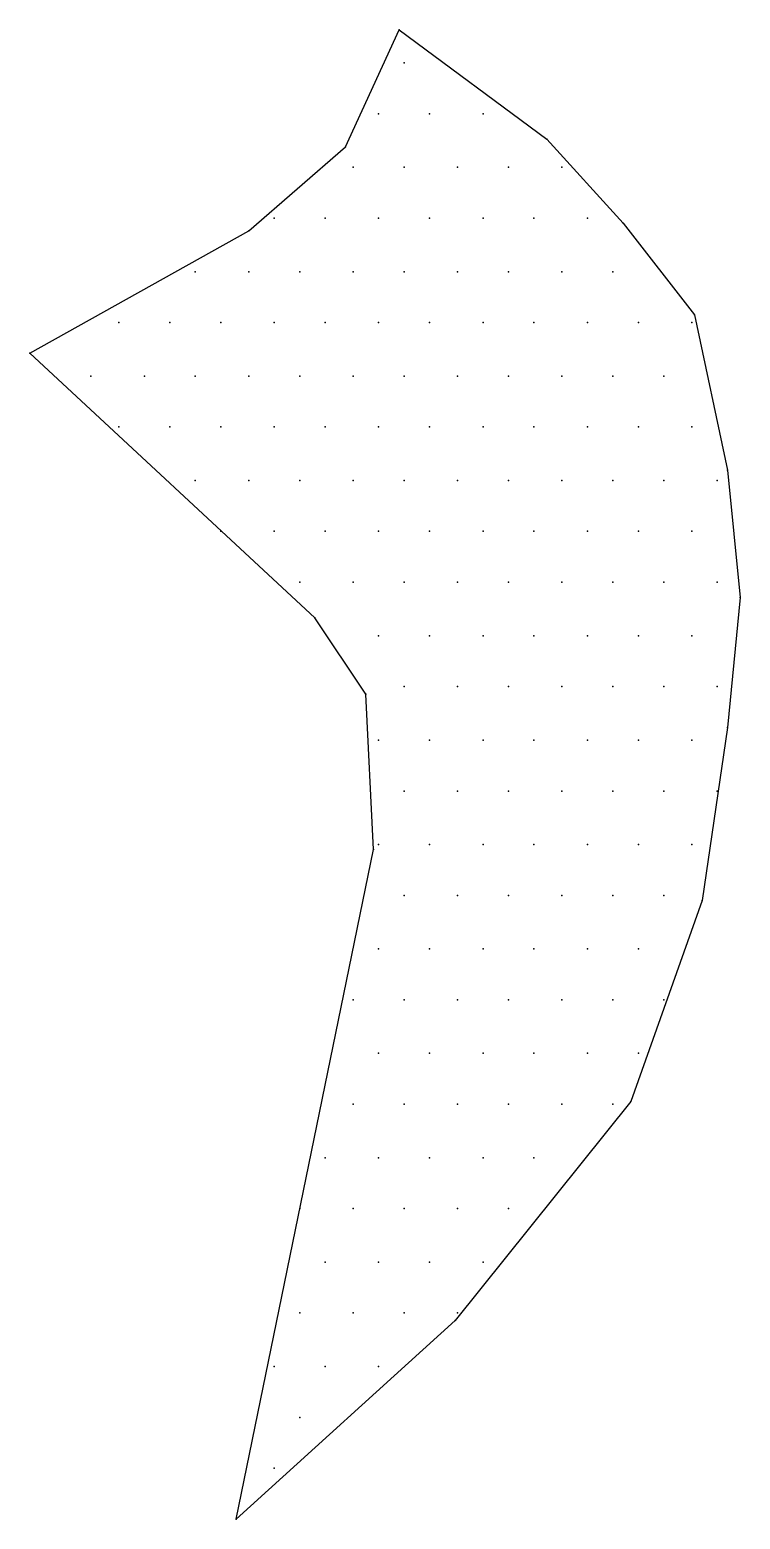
# Model space of a CAD drawing. Extents: x 180421 to 182279, y 668879 to 669787.
# Drawn here: x 180596.071 to 180597.543, y 669598.109 to 669601.196 of the extents above; entities that cross this region are included whole.
import ezdxf

# ---------------------------------------------------------------- set-up
doc = ezdxf.new("R2010")
doc.units = 0
doc.header["$LTSCALE"] = 2.5
doc.header["$MEASUREMENT"] = 0
doc.layers.get('0').update_dxf_attribs({"linetype": 'CONTINUOUS'})
doc.layers.add('KOTERET', color=1, linetype='CONTINUOUS')

# ---------------------------------------------------------------- blocks, each defined once
blk = doc.blocks.new('elipsa')
at = {"layer": 'KOTERET', "color": 2, "linetype": 'Continuous'}
for points in [[(-4.988, -13.7909), (-4.8771, -13.5481)], [(-4.8771, -13.5481), (-4.571, -13.7751)], [(-4.8666, -13.6168), (-4.8666, -13.6168)], [(-4.9193, -13.7223), (-4.9193, -13.7223)], [(-4.8138, -13.7223), (-4.8138, -13.7223)], [(-4.7029, -13.7223), (-4.7029, -13.7223)], [(-5.1885, -13.9651), (-4.988, -13.7909)], [(-4.571, -13.7751), (-4.4126, -13.9493)], [(-4.9721, -13.8332), (-4.9721, -13.8332)], [(-4.8666, -13.8332), (-4.8666, -13.8332)], [(-4.7557, -13.8332), (-4.7557, -13.8332)], [(-4.6501, -13.8332), (-4.6501, -13.8332)], [(-4.5393, -13.8332), (-4.5393, -13.8332)], [(-5.1357, -13.9387), (-5.1357, -13.9387)], [(-5.0302, -13.9387), (-5.0302, -13.9387)], [(-4.9193, -13.9387), (-4.9193, -13.9387)], [(-4.8138, -13.9387), (-4.8138, -13.9387)], [(-4.7029, -13.9387), (-4.7029, -13.9387)], [(-4.5974, -13.9387), (-4.5974, -13.9387)], [(-4.4865, -13.9387), (-4.4865, -13.9387)], [(-4.4126, -13.9493), (-4.2648, -14.1393)], [(-5.6424, -14.2185), (-5.1885, -13.9651)], [(-5.2994, -14.0496), (-5.2994, -14.0496)], [(-5.1885, -14.0496), (-5.1885, -14.0496)], [(-5.083, -14.0496), (-5.083, -14.0496)], [(-4.9721, -14.0496), (-4.9721, -14.0496)], [(-4.8666, -14.0496), (-4.8666, -14.0496)], [(-4.7557, -14.0496), (-4.7557, -14.0496)], [(-4.6501, -14.0496), (-4.6501, -14.0496)], [(-4.5393, -14.0496), (-4.5393, -14.0496)], [(-4.4337, -14.0496), (-4.4337, -14.0496)], [(-4.2648, -14.1393), (-4.1962, -14.4613)], [(-5.4577, -14.1551), (-5.4577, -14.1551)], [(-5.3521, -14.1551), (-5.3521, -14.1551)], [(-5.2466, -14.1551), (-5.2466, -14.1551)], [(-5.1357, -14.1551), (-5.1357, -14.1551)], [(-5.0302, -14.1551), (-5.0302, -14.1551)], [(-4.9193, -14.1551), (-4.9193, -14.1551)], [(-4.8138, -14.1551), (-4.8138, -14.1551)], [(-4.7029, -14.1551), (-4.7029, -14.1551)], [(-4.5974, -14.1551), (-4.5974, -14.1551)], [(-4.4865, -14.1551), (-4.4865, -14.1551)], [(-4.381, -14.1551), (-4.381, -14.1551)], [(-4.2701, -14.1551), (-4.2701, -14.1551)], [(-5.0513, -14.7674), (-5.6424, -14.2185)], [(-5.5158, -14.266), (-5.5158, -14.266)], [(-5.4049, -14.266), (-5.4049, -14.266)], [(-5.2994, -14.266), (-5.2994, -14.266)], [(-5.1885, -14.266), (-5.1885, -14.266)], [(-5.083, -14.266), (-5.083, -14.266)], [(-4.9721, -14.266), (-4.9721, -14.266)], [(-4.8666, -14.266), (-4.8666, -14.266)], [(-4.7557, -14.266), (-4.7557, -14.266)], [(-4.6501, -14.266), (-4.6501, -14.266)], [(-4.5393, -14.266), (-4.5393, -14.266)], [(-4.4337, -14.266), (-4.4337, -14.266)], [(-4.3282, -14.266), (-4.3282, -14.266)], [(-5.4577, -14.3715), (-5.4577, -14.3715)], [(-5.3521, -14.3715), (-5.3521, -14.3715)], [(-5.2466, -14.3715), (-5.2466, -14.3715)], [(-5.1357, -14.3715), (-5.1357, -14.3715)], [(-5.0302, -14.3715), (-5.0302, -14.3715)], [(-4.9193, -14.3715), (-4.9193, -14.3715)], [(-4.8138, -14.3715), (-4.8138, -14.3715)], [(-4.7029, -14.3715), (-4.7029, -14.3715)], [(-4.5974, -14.3715), (-4.5974, -14.3715)], [(-4.4865, -14.3715), (-4.4865, -14.3715)], [(-4.381, -14.3715), (-4.381, -14.3715)], [(-4.2701, -14.3715), (-4.2701, -14.3715)], [(-4.1962, -14.4613), (-4.1698, -14.7252)], [(-5.2994, -14.4824), (-5.2994, -14.4824)], [(-5.1885, -14.4824), (-5.1885, -14.4824)], [(-5.083, -14.4824), (-5.083, -14.4824)], [(-4.9721, -14.4824), (-4.9721, -14.4824)], [(-4.8666, -14.4824), (-4.8666, -14.4824)], [(-4.7557, -14.4824), (-4.7557, -14.4824)], [(-4.6501, -14.4824), (-4.6501, -14.4824)], [(-4.5393, -14.4824), (-4.5393, -14.4824)], [(-4.4337, -14.4824), (-4.4337, -14.4824)], [(-4.3282, -14.4824), (-4.3282, -14.4824)], [(-4.2173, -14.4824), (-4.2173, -14.4824)], [(-5.2466, -14.5879), (-5.2466, -14.5879)], [(-5.1357, -14.5879), (-5.1357, -14.5879)], [(-5.0302, -14.5879), (-5.0302, -14.5879)], [(-4.9193, -14.5879), (-4.9193, -14.5879)], [(-4.8138, -14.5879), (-4.8138, -14.5879)], [(-4.7029, -14.5879), (-4.7029, -14.5879)], [(-4.5974, -14.5879), (-4.5974, -14.5879)], [(-4.4865, -14.5879), (-4.4865, -14.5879)], [(-4.381, -14.5879), (-4.381, -14.5879)], [(-4.2701, -14.5879), (-4.2701, -14.5879)], [(-5.083, -14.6935), (-5.083, -14.6935)], [(-4.9721, -14.6935), (-4.9721, -14.6935)], [(-4.8666, -14.6935), (-4.8666, -14.6935)], [(-4.7557, -14.6935), (-4.7557, -14.6935)], [(-4.6501, -14.6935), (-4.6501, -14.6935)], [(-4.5393, -14.6935), (-4.5393, -14.6935)], [(-4.4337, -14.6935), (-4.4337, -14.6935)], [(-4.3282, -14.6935), (-4.3282, -14.6935)], [(-4.2173, -14.6935), (-4.2173, -14.6935)], [(-4.1698, -14.7252), (-4.1962, -14.9944)], [(-4.9457, -14.9257), (-5.0513, -14.7674)], [(-4.9193, -14.8043), (-4.9193, -14.8043)], [(-4.8138, -14.8043), (-4.8138, -14.8043)], [(-4.7029, -14.8043), (-4.7029, -14.8043)], [(-4.5974, -14.8043), (-4.5974, -14.8043)], [(-4.4865, -14.8043), (-4.4865, -14.8043)], [(-4.381, -14.8043), (-4.381, -14.8043)], [(-4.2701, -14.8043), (-4.2701, -14.8043)], [(-4.8666, -14.9099), (-4.8666, -14.9099)], [(-4.7557, -14.9099), (-4.7557, -14.9099)], [(-4.6501, -14.9099), (-4.6501, -14.9099)], [(-4.5393, -14.9099), (-4.5393, -14.9099)], [(-4.4337, -14.9099), (-4.4337, -14.9099)], [(-4.3282, -14.9099), (-4.3282, -14.9099)], [(-4.2173, -14.9099), (-4.2173, -14.9099)], [(-4.9299, -15.2477), (-4.9457, -14.9257)], [(-4.1962, -14.9944), (-4.249, -15.3533)], [(-4.9193, -15.0207), (-4.9193, -15.0207)], [(-4.8138, -15.0207), (-4.8138, -15.0207)], [(-4.7029, -15.0207), (-4.7029, -15.0207)], [(-4.5974, -15.0207), (-4.5974, -15.0207)], [(-4.4865, -15.0207), (-4.4865, -15.0207)], [(-4.381, -15.0207), (-4.381, -15.0207)], [(-4.2701, -15.0207), (-4.2701, -15.0207)], [(-4.8666, -15.1263), (-4.8666, -15.1263)], [(-4.7557, -15.1263), (-4.7557, -15.1263)], [(-4.6501, -15.1263), (-4.6501, -15.1263)], [(-4.5393, -15.1263), (-4.5393, -15.1263)], [(-4.4337, -15.1263), (-4.4337, -15.1263)], [(-4.3282, -15.1263), (-4.3282, -15.1263)], [(-4.2173, -15.1263), (-4.2173, -15.1263)], [(-5.2149, -16.6359), (-4.9299, -15.2477)], [(-4.9193, -15.2372), (-4.9193, -15.2372)], [(-4.8138, -15.2372), (-4.8138, -15.2372)], [(-4.7029, -15.2372), (-4.7029, -15.2372)], [(-4.5974, -15.2372), (-4.5974, -15.2372)], [(-4.4865, -15.2372), (-4.4865, -15.2372)], [(-4.381, -15.2372), (-4.381, -15.2372)], [(-4.2701, -15.2372), (-4.2701, -15.2372)], [(-4.8666, -15.3427), (-4.8666, -15.3427)], [(-4.7557, -15.3427), (-4.7557, -15.3427)], [(-4.6501, -15.3427), (-4.6501, -15.3427)], [(-4.5393, -15.3427), (-4.5393, -15.3427)], [(-4.4337, -15.3427), (-4.4337, -15.3427)], [(-4.3282, -15.3427), (-4.3282, -15.3427)], [(-4.249, -15.3533), (-4.3968, -15.7702)], [(-4.9193, -15.4536), (-4.9193, -15.4536)], [(-4.8138, -15.4536), (-4.8138, -15.4536)], [(-4.7029, -15.4536), (-4.7029, -15.4536)], [(-4.5974, -15.4536), (-4.5974, -15.4536)], [(-4.4865, -15.4536), (-4.4865, -15.4536)], [(-4.381, -15.4536), (-4.381, -15.4536)], [(-4.9721, -15.5591), (-4.9721, -15.5591)], [(-4.8666, -15.5591), (-4.8666, -15.5591)], [(-4.7557, -15.5591), (-4.7557, -15.5591)], [(-4.6501, -15.5591), (-4.6501, -15.5591)], [(-4.5393, -15.5591), (-4.5393, -15.5591)], [(-4.4337, -15.5591), (-4.4337, -15.5591)], [(-4.3282, -15.5591), (-4.3282, -15.5591)], [(-4.9193, -15.67), (-4.9193, -15.67)], [(-4.8138, -15.67), (-4.8138, -15.67)], [(-4.7029, -15.67), (-4.7029, -15.67)], [(-4.5974, -15.67), (-4.5974, -15.67)], [(-4.4865, -15.67), (-4.4865, -15.67)], [(-4.381, -15.67), (-4.381, -15.67)], [(-4.9721, -15.7755), (-4.9721, -15.7755)], [(-4.8666, -15.7755), (-4.8666, -15.7755)], [(-4.3968, -15.7702), (-4.761, -16.2242)], [(-4.7557, -15.7755), (-4.7557, -15.7755)], [(-4.6501, -15.7755), (-4.6501, -15.7755)], [(-4.5393, -15.7755), (-4.5393, -15.7755)], [(-4.4337, -15.7755), (-4.4337, -15.7755)], [(-5.0302, -15.8864), (-5.0302, -15.8864)], [(-4.9193, -15.8864), (-4.9193, -15.8864)], [(-4.8138, -15.8864), (-4.8138, -15.8864)], [(-4.7029, -15.8864), (-4.7029, -15.8864)], [(-4.5974, -15.8864), (-4.5974, -15.8864)], [(-5.083, -15.9919), (-5.083, -15.9919)], [(-4.9721, -15.9919), (-4.9721, -15.9919)], [(-4.8666, -15.9919), (-4.8666, -15.9919)], [(-4.7557, -15.9919), (-4.7557, -15.9919)], [(-4.6501, -15.9919), (-4.6501, -15.9919)], [(-5.0302, -16.1028), (-5.0302, -16.1028)], [(-4.9193, -16.1028), (-4.9193, -16.1028)], [(-4.8138, -16.1028), (-4.8138, -16.1028)], [(-4.7029, -16.1028), (-4.7029, -16.1028)], [(-5.083, -16.2083), (-5.083, -16.2083)], [(-4.9721, -16.2083), (-4.9721, -16.2083)], [(-4.8666, -16.2083), (-4.8666, -16.2083)], [(-4.7557, -16.2083), (-4.7557, -16.2083)], [(-4.761, -16.2242), (-5.2149, -16.6359)], [(-5.1357, -16.3192), (-5.1357, -16.3192)], [(-5.0302, -16.3192), (-5.0302, -16.3192)], [(-4.9193, -16.3192), (-4.9193, -16.3192)], [(-5.083, -16.4247), (-5.083, -16.4247)], [(-5.1357, -16.5303), (-5.1357, -16.5303)]]:
    blk.add_lwpolyline(points, dxfattribs=at)
at = {"layer": 'KOTERET', "color": 1}
for p in [(-4.8771, -13.5481), (-4.8771, -13.5481), (-4.8666, -13.6168), (-4.8666, -13.6168), (-4.9193, -13.7223), (-4.9193, -13.7223), (-4.8138, -13.7223), (-4.8138, -13.7223), (-4.7029, -13.7223), (-4.7029, -13.7223), (-4.988, -13.7909), (-4.988, -13.7909), (-4.571, -13.7751), (-4.571, -13.7751), (-4.9721, -13.8332), (-4.9721, -13.8332), (-4.8666, -13.8332), (-4.8666, -13.8332), (-4.7557, -13.8332), (-4.7557, -13.8332), (-4.6501, -13.8332), (-4.6501, -13.8332), (-4.5393, -13.8332), (-4.5393, -13.8332), (-5.1357, -13.9387), (-5.1357, -13.9387), (-5.0302, -13.9387), (-5.0302, -13.9387), (-4.9193, -13.9387), (-4.9193, -13.9387), (-4.8138, -13.9387), (-4.8138, -13.9387), (-4.7029, -13.9387), (-4.7029, -13.9387), (-4.5974, -13.9387), (-4.5974, -13.9387), (-4.4865, -13.9387), (-4.4865, -13.9387), (-4.4126, -13.9493), (-4.4126, -13.9493), (-5.1885, -13.9651), (-5.1885, -13.9651), (-5.2994, -14.0496), (-5.2994, -14.0496), (-5.1885, -14.0496), (-5.1885, -14.0496), (-5.083, -14.0496), (-5.083, -14.0496), (-4.9721, -14.0496), (-4.9721, -14.0496), (-4.8666, -14.0496), (-4.8666, -14.0496), (-4.7557, -14.0496), (-4.7557, -14.0496), (-4.6501, -14.0496), (-4.6501, -14.0496), (-4.5393, -14.0496), (-4.5393, -14.0496), (-4.4337, -14.0496), (-4.4337, -14.0496), (-4.2648, -14.1393), (-4.2648, -14.1393), (-5.4577, -14.1551), (-5.4577, -14.1551), (-5.3521, -14.1551), (-5.3521, -14.1551), (-5.2466, -14.1551), (-5.2466, -14.1551), (-5.1357, -14.1551), (-5.1357, -14.1551), (-5.0302, -14.1551), (-5.0302, -14.1551), (-4.9193, -14.1551), (-4.9193, -14.1551), (-4.8138, -14.1551), (-4.8138, -14.1551), (-4.7029, -14.1551), (-4.7029, -14.1551), (-4.5974, -14.1551), (-4.5974, -14.1551), (-4.4865, -14.1551), (-4.4865, -14.1551), (-4.381, -14.1551), (-4.381, -14.1551), (-4.2701, -14.1551), (-4.2701, -14.1551), (-5.6424, -14.2185), (-5.6424, -14.2185), (-5.5158, -14.266), (-5.5158, -14.266), (-5.4049, -14.266), (-5.4049, -14.266), (-5.2994, -14.266), (-5.2994, -14.266), (-5.1885, -14.266), (-5.1885, -14.266), (-5.083, -14.266), (-5.083, -14.266), (-4.9721, -14.266), (-4.9721, -14.266), (-4.8666, -14.266), (-4.8666, -14.266), (-4.7557, -14.266), (-4.7557, -14.266), (-4.6501, -14.266), (-4.6501, -14.266), (-4.5393, -14.266), (-4.5393, -14.266), (-4.4337, -14.266), (-4.4337, -14.266), (-4.3282, -14.266), (-4.3282, -14.266), (-5.4577, -14.3715), (-5.4577, -14.3715), (-5.3521, -14.3715), (-5.3521, -14.3715), (-5.2466, -14.3715), (-5.2466, -14.3715), (-5.1357, -14.3715), (-5.1357, -14.3715), (-5.0302, -14.3715), (-5.0302, -14.3715), (-4.9193, -14.3715), (-4.9193, -14.3715), (-4.8138, -14.3715), (-4.8138, -14.3715), (-4.7029, -14.3715), (-4.7029, -14.3715), (-4.5974, -14.3715), (-4.5974, -14.3715), (-4.4865, -14.3715), (-4.4865, -14.3715), (-4.381, -14.3715), (-4.381, -14.3715), (-4.2701, -14.3715), (-4.2701, -14.3715), (-4.1962, -14.4613), (-4.1962, -14.4613), (-5.2994, -14.4824), (-5.2994, -14.4824), (-5.1885, -14.4824), (-5.1885, -14.4824), (-5.083, -14.4824), (-5.083, -14.4824), (-4.9721, -14.4824), (-4.9721, -14.4824), (-4.8666, -14.4824), (-4.8666, -14.4824), (-4.7557, -14.4824), (-4.7557, -14.4824), (-4.6501, -14.4824), (-4.6501, -14.4824), (-4.5393, -14.4824), (-4.5393, -14.4824), (-4.4337, -14.4824), (-4.4337, -14.4824), (-4.3282, -14.4824), (-4.3282, -14.4824), (-4.2173, -14.4824), (-4.2173, -14.4824), (-5.2466, -14.5879), (-5.2466, -14.5879), (-5.1357, -14.5879), (-5.1357, -14.5879), (-5.0302, -14.5879), (-5.0302, -14.5879), (-4.9193, -14.5879), (-4.9193, -14.5879), (-4.8138, -14.5879), (-4.8138, -14.5879), (-4.7029, -14.5879), (-4.7029, -14.5879), (-4.5974, -14.5879), (-4.5974, -14.5879), (-4.4865, -14.5879), (-4.4865, -14.5879), (-4.381, -14.5879), (-4.381, -14.5879), (-4.2701, -14.5879), (-4.2701, -14.5879), (-5.083, -14.6935), (-5.083, -14.6935), (-4.9721, -14.6935), (-4.9721, -14.6935), (-4.8666, -14.6935), (-4.8666, -14.6935), (-4.7557, -14.6935), (-4.7557, -14.6935), (-4.6501, -14.6935), (-4.6501, -14.6935), (-4.5393, -14.6935), (-4.5393, -14.6935), (-4.4337, -14.6935), (-4.4337, -14.6935), (-4.3282, -14.6935), (-4.3282, -14.6935), (-4.2173, -14.6935), (-4.2173, -14.6935), (-4.1698, -14.7252), (-4.1698, -14.7252), (-5.0513, -14.7674), (-5.0513, -14.7674), (-4.9193, -14.8043), (-4.9193, -14.8043), (-4.8138, -14.8043), (-4.8138, -14.8043), (-4.7029, -14.8043), (-4.7029, -14.8043), (-4.5974, -14.8043), (-4.5974, -14.8043), (-4.4865, -14.8043), (-4.4865, -14.8043), (-4.381, -14.8043), (-4.381, -14.8043), (-4.2701, -14.8043), (-4.2701, -14.8043), (-4.8666, -14.9099), (-4.8666, -14.9099), (-4.7557, -14.9099), (-4.7557, -14.9099), (-4.6501, -14.9099), (-4.6501, -14.9099), (-4.5393, -14.9099), (-4.5393, -14.9099), (-4.4337, -14.9099), (-4.4337, -14.9099), (-4.3282, -14.9099), (-4.3282, -14.9099), (-4.2173, -14.9099), (-4.2173, -14.9099), (-4.9457, -14.9257), (-4.9457, -14.9257), (-4.1962, -14.9944), (-4.1962, -14.9944), (-4.9193, -15.0207), (-4.9193, -15.0207), (-4.8138, -15.0207), (-4.8138, -15.0207), (-4.7029, -15.0207), (-4.7029, -15.0207), (-4.5974, -15.0207), (-4.5974, -15.0207), (-4.4865, -15.0207), (-4.4865, -15.0207), (-4.381, -15.0207), (-4.381, -15.0207), (-4.2701, -15.0207), (-4.2701, -15.0207), (-4.8666, -15.1263), (-4.8666, -15.1263), (-4.7557, -15.1263), (-4.7557, -15.1263), (-4.6501, -15.1263), (-4.6501, -15.1263), (-4.5393, -15.1263), (-4.5393, -15.1263), (-4.4337, -15.1263), (-4.4337, -15.1263), (-4.3282, -15.1263), (-4.3282, -15.1263), (-4.2173, -15.1263), (-4.2173, -15.1263), (-4.9299, -15.2477), (-4.9299, -15.2477), (-4.9193, -15.2372), (-4.9193, -15.2372), (-4.8138, -15.2372), (-4.8138, -15.2372), (-4.7029, -15.2372), (-4.7029, -15.2372), (-4.5974, -15.2372), (-4.5974, -15.2372), (-4.4865, -15.2372), (-4.4865, -15.2372), (-4.381, -15.2372), (-4.381, -15.2372), (-4.2701, -15.2372), (-4.2701, -15.2372), (-4.8666, -15.3427), (-4.8666, -15.3427), (-4.7557, -15.3427), (-4.7557, -15.3427), (-4.6501, -15.3427), (-4.6501, -15.3427), (-4.5393, -15.3427), (-4.5393, -15.3427), (-4.4337, -15.3427), (-4.4337, -15.3427), (-4.3282, -15.3427), (-4.3282, -15.3427), (-4.249, -15.3533), (-4.249, -15.3533), (-4.9193, -15.4536), (-4.9193, -15.4536), (-4.8138, -15.4536), (-4.8138, -15.4536), (-4.7029, -15.4536), (-4.7029, -15.4536), (-4.5974, -15.4536), (-4.5974, -15.4536), (-4.4865, -15.4536), (-4.4865, -15.4536), (-4.381, -15.4536), (-4.381, -15.4536), (-4.9721, -15.5591), (-4.9721, -15.5591), (-4.8666, -15.5591), (-4.8666, -15.5591), (-4.7557, -15.5591), (-4.7557, -15.5591), (-4.6501, -15.5591), (-4.6501, -15.5591), (-4.5393, -15.5591), (-4.5393, -15.5591), (-4.4337, -15.5591), (-4.4337, -15.5591), (-4.3282, -15.5591), (-4.3282, -15.5591), (-4.9193, -15.67), (-4.9193, -15.67), (-4.8138, -15.67), (-4.8138, -15.67), (-4.7029, -15.67), (-4.7029, -15.67), (-4.5974, -15.67), (-4.5974, -15.67), (-4.4865, -15.67), (-4.4865, -15.67), (-4.381, -15.67), (-4.381, -15.67), (-4.9721, -15.7755), (-4.9721, -15.7755), (-4.8666, -15.7755), (-4.8666, -15.7755), (-4.7557, -15.7755), (-4.7557, -15.7755), (-4.6501, -15.7755), (-4.6501, -15.7755), (-4.5393, -15.7755), (-4.5393, -15.7755), (-4.4337, -15.7755), (-4.4337, -15.7755), (-4.3968, -15.7702), (-4.3968, -15.7702), (-5.0302, -15.8864), (-5.0302, -15.8864), (-4.9193, -15.8864), (-4.9193, -15.8864), (-4.8138, -15.8864), (-4.8138, -15.8864), (-4.7029, -15.8864), (-4.7029, -15.8864), (-4.5974, -15.8864), (-4.5974, -15.8864), (-5.083, -15.9919), (-5.083, -15.9919), (-4.9721, -15.9919), (-4.9721, -15.9919), (-4.8666, -15.9919), (-4.8666, -15.9919), (-4.7557, -15.9919), (-4.7557, -15.9919), (-4.6501, -15.9919), (-4.6501, -15.9919), (-5.0302, -16.1028), (-5.0302, -16.1028), (-4.9193, -16.1028), (-4.9193, -16.1028), (-4.8138, -16.1028), (-4.8138, -16.1028), (-4.7029, -16.1028), (-4.7029, -16.1028), (-5.083, -16.2083), (-5.083, -16.2083), (-4.9721, -16.2083), (-4.9721, -16.2083), (-4.8666, -16.2083), (-4.8666, -16.2083), (-4.7557, -16.2083), (-4.7557, -16.2083), (-4.761, -16.2242), (-4.761, -16.2242), (-5.1357, -16.3192), (-5.1357, -16.3192), (-5.0302, -16.3192), (-5.0302, -16.3192), (-4.9193, -16.3192), (-4.9193, -16.3192), (-5.083, -16.4247), (-5.083, -16.4247), (-5.1357, -16.5303), (-5.1357, -16.5303), (-5.2149, -16.6359), (-5.2149, -16.6359)]:
    blk.add_point(p, dxfattribs=at)

msp = doc.modelspace()

# ---------------------------------------------------------------- block references
msp.add_blockref('elipsa', (180601.7133, 669614.7446))

doc.saveas('drawing.dxf')
